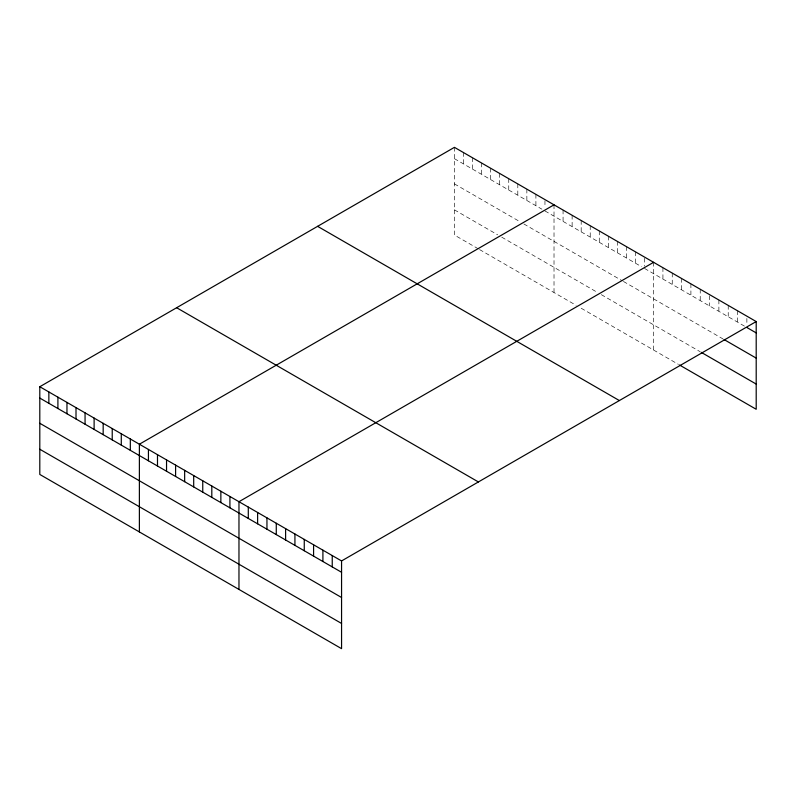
<?xml version="1.0" encoding="UTF-8"?>
<svg xmlns="http://www.w3.org/2000/svg" width="796" height="796" viewBox="0 0 796 796"><rect width="100%" height="100%" fill="white"/><g stroke="black" fill="none" stroke-linecap="round" stroke-linejoin="round"><path stroke-width="0.6" stroke-dasharray="3.98 2.98" d="M454.436 147.34L454.436 235.059L478.575 248.989M454.436 158.683L541.947 209.199M544.962 210.95L641.526 266.7M644.551 268.441L744.797 326.32M454.436 183.886L519.818 221.626M523.838 223.955L622.412 280.869M623.427 281.446L723.037 338.957M454.436 209.855L497.689 234.82M501.709 237.148L597.269 292.321M601.298 294.639L700.231 351.762M479.58 249.576L576.145 305.326M581.18 308.231L678.471 364.399M746.877 318.44L746.877 324.111M737.544 310.788L737.544 322.131M728.221 305.405L728.221 316.748M718.888 300.012L718.888 311.365M709.564 295.764L709.564 305.972M700.231 289.246L700.231 300.59M690.908 283.864L690.908 295.207M681.585 278.481L681.585 289.824M672.252 273.088L672.252 284.431M662.929 267.705L662.929 279.048M653.596 262.322L653.596 350.041M644.551 258.232L644.551 266.172M635.497 251.864L635.497 263.207M626.442 246.641L626.442 257.984M617.388 241.417L617.388 252.76M608.333 236.193L608.333 247.536M599.279 230.959L599.279 242.302M590.224 225.736L590.224 237.079M581.18 220.512L581.18 231.855M572.125 215.278L572.125 226.621M563.07 210.054L563.07 221.397M554.016 204.831L554.016 292.55M544.962 200.731L544.962 207.547M535.907 194.373L535.907 205.716M526.862 189.149L526.862 200.493M517.808 183.926L517.808 195.269M508.753 178.692L508.753 190.035M499.699 173.468L499.699 184.811M490.644 168.245L490.644 179.588M481.59 163.011L481.59 174.354M472.535 157.787L472.535 169.13M463.491 152.563L463.491 163.906"/><path stroke-width="1.19" d="M756.2 321.554L341.564 560.941L341.564 648.66L39.8 474.446L39.8 386.727L454.436 147.34L756.2 321.554L756.2 409.273L679.505 365.006M554.016 204.831L139.38 444.218L139.38 531.937M653.596 262.322L238.969 501.709L238.969 589.428M746.877 327.514L756.2 332.897M724.071 339.554L756.2 358.11M701.276 352.359L756.2 384.07M317.604 226.333L619.368 400.557M176.632 307.724L478.396 481.948M39.8 386.727L341.564 560.941M39.8 398.07L341.564 572.284M39.8 423.273L341.564 597.497M39.8 449.243L341.564 623.457M332.24 555.558L332.24 566.901M322.907 550.175L322.907 561.518M313.584 544.792L313.584 556.135M304.261 539.399L304.261 550.752M294.928 534.017L294.928 545.36M285.605 528.634L285.605 539.977M276.272 523.251L276.272 534.594M266.949 517.868L266.949 529.211M257.615 512.475L257.615 523.818M248.292 507.092L248.292 518.435M229.915 496.485L229.915 507.828M220.86 491.251L220.86 502.594M211.806 486.028L211.806 497.371M202.751 480.804L202.751 492.147M193.697 475.58L193.697 486.923M184.652 470.346L184.652 481.689M175.598 465.123L175.598 476.466M166.543 459.899L166.543 471.242M157.489 454.665L157.489 466.008M148.434 449.441L148.434 460.785M130.325 438.984L130.325 450.337M121.281 433.76L121.281 445.103M112.226 428.537L112.226 439.88M103.172 423.313L103.172 434.656M94.117 418.079L94.117 429.422M85.063 412.855L85.063 424.198M76.008 407.632L76.008 418.975M66.963 402.398L66.963 413.741M57.909 397.174L57.909 408.517M48.855 391.95L48.855 403.293"/></g></svg>
